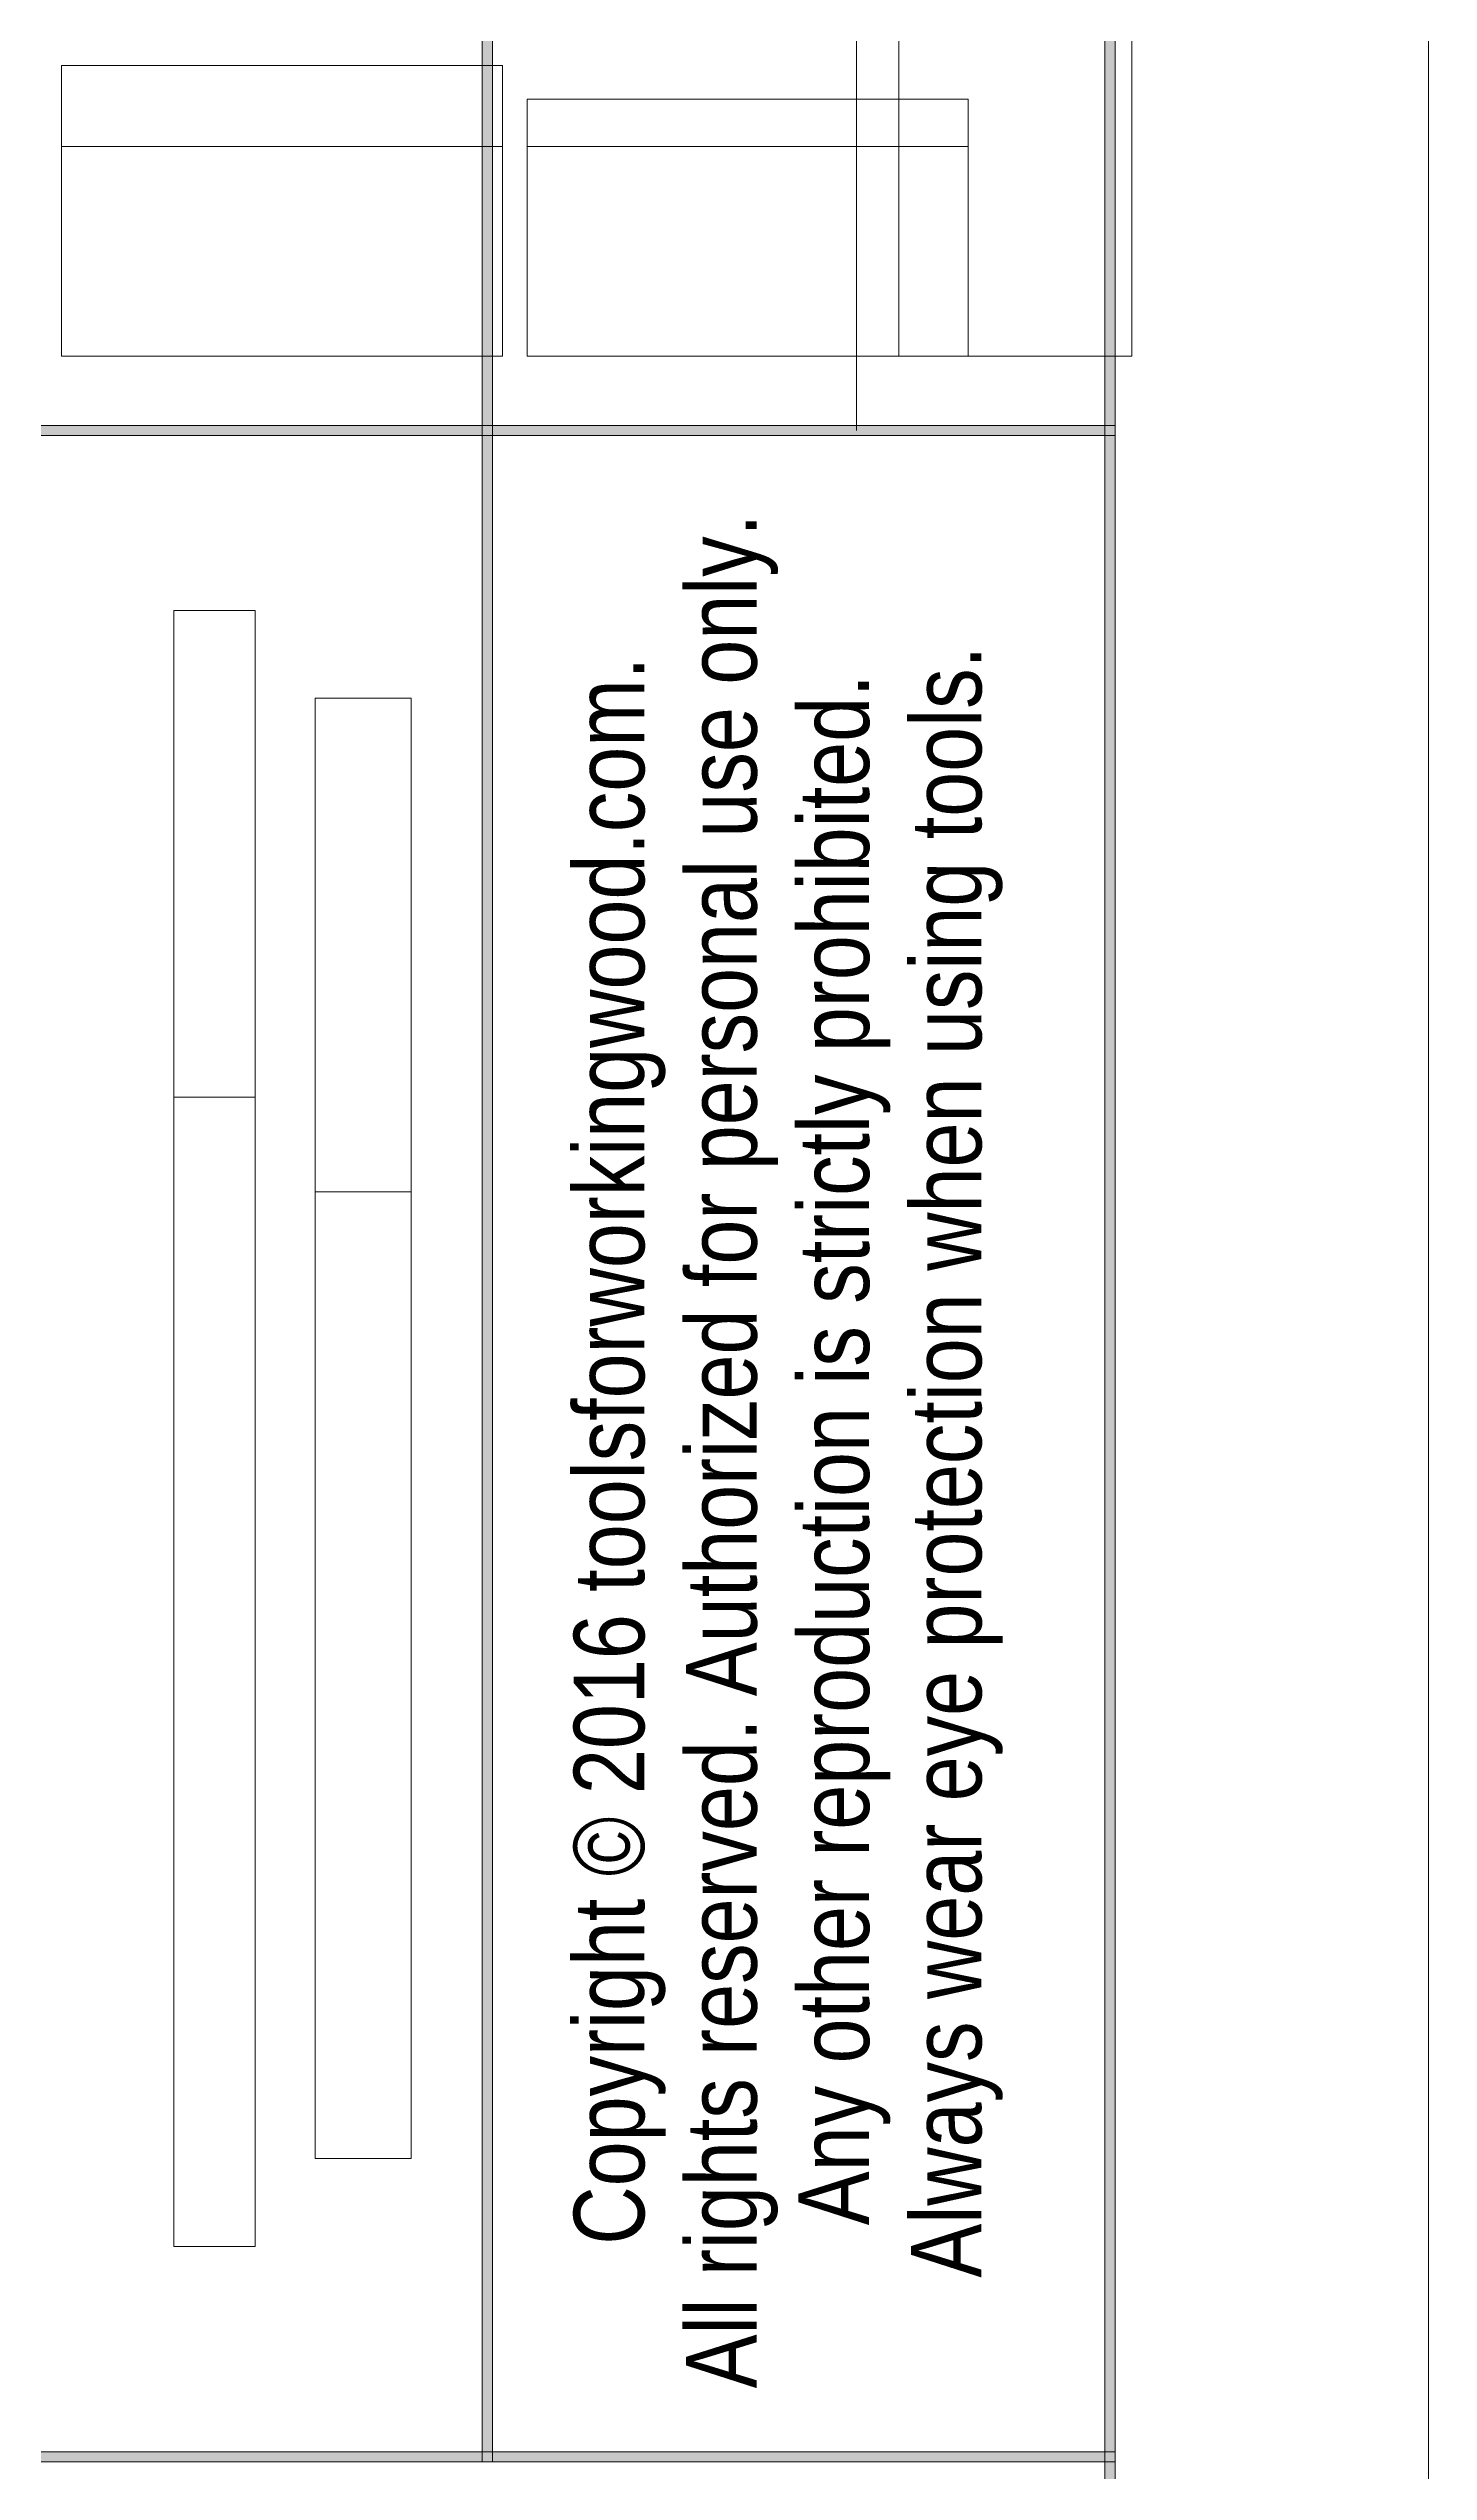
# Model space of a CAD drawing. Header units: inches. Extents: x -1525 to 612, y 0 to 1008.
# Drawn here: x 514 to 612, y 554.5 to 726.5 of the extents above; entities that cross this region are included whole.
import ezdxf

# ---------------------------------------------------------------- set-up
doc = ezdxf.new("R2010")
doc.units = ezdxf.units.IN
doc.header["$MEASUREMENT"] = 0
doc.header["$XCLIPFRAME"] = 2
doc.layers.add('Layer 1', color=7, linetype='Continuous', lineweight=0)
picture_1 = doc.add_image_def('image35.png', size_in_pixel=(62, 131))
picture_2 = doc.add_image_def('image36.png', size_in_pixel=(24, 131))
picture_3 = doc.add_image_def('image40.png', size_in_pixel=(62, 131))
picture_4 = doc.add_image_def('image42.png', size_in_pixel=(340, 24))
picture_5 = doc.add_image_def('image43.png', size_in_pixel=(144, 24))
picture_6 = doc.add_image_def('image44.png', size_in_pixel=(286, 29))
picture_7 = doc.add_image_def('image45.png', size_in_pixel=(146, 29))

# ---------------------------------------------------------------- blocks, each defined once
blk = doc.blocks.new('Block_39')
at = {"layer": 'Layer 1'}
blk.add_lwpolyline([(514.92, 704.7), (514.92, 719.58), (546.24, 719.58), (546.24, 704.7)], close=True, dxfattribs=at)
image = blk.add_image(picture_1, insert=(514.92, 704.7), size_in_units=(14.88, 31.32), rotation=90, dxfattribs=at)
image.dxf.v_pixel = (0.23908, 0)
blk = doc.blocks.new('Block_40')
at = {"layer": 'Layer 1'}
blk.add_lwpolyline([(514.92, 719.58), (514.92, 725.34), (546.24, 725.34), (546.24, 719.58)], close=True, dxfattribs=at)
image = blk.add_image(picture_2, insert=(514.92, 719.58), size_in_units=(5.76, 31.32), rotation=90, dxfattribs=at)
image.dxf.v_pixel = (0.23908, 0)
blk = doc.blocks.new('Block_43')
at = {"layer": 'Layer 1'}
blk.add_lwpolyline([(574.38, 704.7), (574.38, 728.7), (590.94, 728.7), (590.94, 704.7)], close=True, dxfattribs=at)
blk = doc.blocks.new('Block_44')
at = {"layer": 'Layer 1'}
blk.add_lwpolyline([(547.98, 704.7), (547.98, 719.58), (579.3, 719.58), (579.3, 704.7)], close=True, dxfattribs=at)
image = blk.add_image(picture_3, insert=(547.98, 704.7), size_in_units=(14.88, 31.32), rotation=90, dxfattribs=at)
image.dxf.v_pixel = (0.23908, 0)
blk = doc.blocks.new('Block_45')
at = {"layer": 'Layer 1'}
blk.add_lwpolyline([(547.98, 719.58), (547.98, 722.94), (579.3, 722.94), (579.3, 719.58)], close=True, dxfattribs=at)
blk = doc.blocks.new('Block_46')
at = {"layer": 'Layer 1'}
blk.add_lwpolyline([(522.9, 570.48), (522.9, 652.08), (528.66, 652.08), (528.66, 570.48)], close=True, dxfattribs=at)
image = blk.add_image(picture_4, insert=(522.9, 570.48), size_in_units=(81.6, 5.76), rotation=90, dxfattribs=at)
image.dxf.v_pixel = (0.24, 0)
blk = doc.blocks.new('Block_47')
at = {"layer": 'Layer 1'}
blk.add_lwpolyline([(522.9, 652.08), (522.9, 686.64), (528.66, 686.64), (528.66, 652.08)], close=True, dxfattribs=at)
image = blk.add_image(picture_5, insert=(522.9, 652.08), size_in_units=(34.56, 5.76), rotation=90, dxfattribs=at)
image.dxf.v_pixel = (0.24, 0)
blk = doc.blocks.new('Block_48')
at = {"layer": 'Layer 1'}
blk.add_lwpolyline([(532.92, 576.72), (532.92, 645.36), (539.76, 645.36), (539.76, 576.72)], close=True, dxfattribs=at)
image = blk.add_image(picture_6, insert=(532.92, 576.72), size_in_units=(68.64, 6.84), rotation=90, dxfattribs=at)
image.dxf.v_pixel = (0.23586, 0)
blk = doc.blocks.new('Block_49')
at = {"layer": 'Layer 1'}
blk.add_lwpolyline([(532.92, 645.36), (532.92, 680.4), (539.76, 680.4), (539.76, 645.36)], close=True, dxfattribs=at)
image = blk.add_image(picture_7, insert=(532.92, 645.36), size_in_units=(35.04, 6.84), rotation=90, dxfattribs=at)
image.dxf.v_pixel = (0.23586, 0)
blk = doc.blocks.new('Block_33')
at = {"layer": 'Layer 1', "true_color": 0x000000, "transparency": 33554687}
h = blk.add_hatch(color=18, dxfattribs=at)
h.dxf.hatch_style = 2
h.paths.add_polyline_path([(589.74, 978.48), (589.02, 977.76), (589.02, 25.44), (24, 25.44), (24, 977.76), (589.02, 977.76), (589.74, 978.48), (23.34, 978.48), (23.34, 24.72), (589.74, 24.72), (589.74, 978.48)])
h = blk.add_hatch(color=18, dxfattribs=at)
h.dxf.hatch_style = 2
h.paths.add_polyline_path([(544.8, 555.18), (545.52, 555.18), (545.52, 977.76), (544.8, 977.76)])
h = blk.add_hatch(color=18, dxfattribs=at)
h.dxf.hatch_style = 2
h.paths.add_polyline_path([(468, 699.06), (589.74, 699.06), (589.74, 699.78), (468, 699.78)])
h = blk.add_hatch(color=18, dxfattribs=at)
h.dxf.hatch_style = 2
h.paths.add_polyline_path([(467.82, 555.18), (589.74, 555.18), (589.74, 555.9), (467.82, 555.9)])
at = {"layer": 'Layer 1', "color": 18, "lineweight": 9, "true_color": 0x000000}
blk.add_line((571.38, 699.42), (571.38, 977.76), dxfattribs=at)
at = {"layer": 'Layer 1'}
for points in [[(0, 1008), (612, 1008), (612, 0), (0, 0)], [(544.8, 555.18), (545.52, 555.18), (545.52, 977.76), (544.8, 977.76)], [(468, 699.06), (589.74, 699.06), (589.74, 699.78), (468, 699.78)], [(467.82, 555.18), (589.74, 555.18), (589.74, 555.9), (467.82, 555.9)]]:
    blk.add_lwpolyline(points, close=True, dxfattribs=at)
blk.add_lwpolyline([(589.74, 978.48), (589.02, 977.76), (589.02, 25.44), (24, 25.44), (24, 977.76), (589.02, 977.76), (589.74, 978.48), (23.34, 978.48), (23.34, 24.72), (589.74, 24.72), (589.74, 978.48)], dxfattribs=at)
at = {"layer": 'Layer 1', "color": 18, "lineweight": 9, "true_color": 0x000000}
for points in [[(589.74, 978.48), (23.34, 978.48), (23.34, 24.72), (589.74, 24.72)], [(24, 977.76), (589.02, 977.76), (589.02, 25.44), (24, 25.44)], [(544.8, 555.18), (545.52, 555.18), (545.52, 977.76), (544.8, 977.76)], [(468, 699.06), (589.74, 699.06), (589.74, 699.78), (468, 699.78)], [(589.74, 555.9), (467.82, 555.9), (467.82, 555.18), (589.74, 555.18)]]:
    blk.add_lwpolyline(points, close=True, dxfattribs=at)
at = {"layer": 'Layer 1'}
for name in ['Block_43', 'Block_40', 'Block_45', 'Block_39', 'Block_44', 'Block_47', 'Block_49', 'Block_46', 'Block_48']:
    blk.add_blockref(name, (0, 0), dxfattribs=at)
at = {"layer": 'Layer 1', "char_height": 0.2, "attachment_point": 7, "rotation": 90}
for s, insert in [('\\C18;\\c0;\\FArial Narrow|b0|i0|c1;\\H5.012640;\\W1.000000;All rights reserved. Authorized for personal use only.', (565.8, 560.4)), ('\\C18;\\c0;\\FArial Narrow|b0|i0|c1;\\H5.012640;\\W1.000000;Always wear eye protection when using tools.', (581.76, 568.26)), ('\\C18;\\c0;\\FArial Narrow|b0|i0|c1;\\H5.012640;\\W1.000000;Copyright © 2016 toolsforworkingwood.com.', (557.82, 570.6)), ('\\C18;\\c0;\\FArial Narrow|b0|i0|c1;\\H5.012640;\\W1.000000;Any other reproduction is strictly prohibited.', (573.78, 571.98))]:
    blk.add_mtext(s, dxfattribs=dict(at, insert=insert))
blk = doc.blocks.new('Block_32')
at = {"layer": 'Layer 1'}
blk.add_blockref('Block_33', (0, 0), dxfattribs=at)

msp = doc.modelspace()

# ---------------------------------------------------------------- block references
at = {"layer": 'Layer 1'}
msp.add_blockref('Block_32', (0, 0), dxfattribs=at)

doc.saveas('drawing.dxf')
